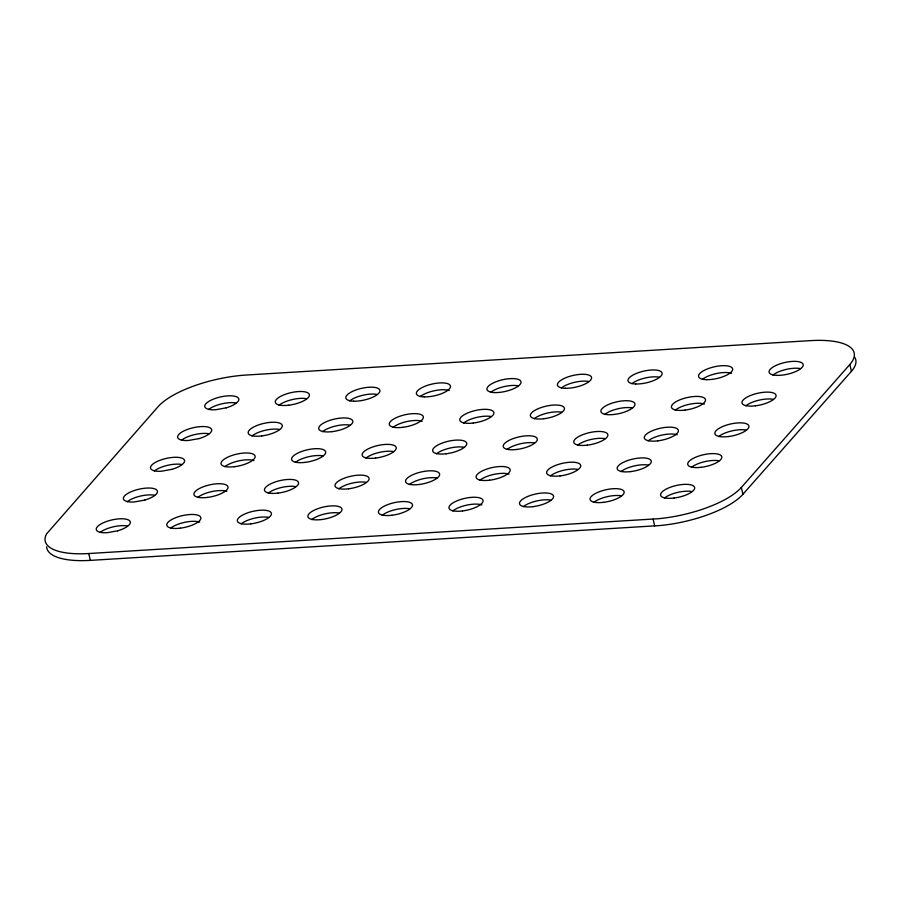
<?xml version="1.0" encoding="UTF-8"?>
<svg xmlns="http://www.w3.org/2000/svg" width="901" height="901" viewBox="0 0 901 901"><rect width="100%" height="100%" fill="white"/><g stroke="black" fill="none" stroke-linecap="round" stroke-linejoin="round"><path stroke-width="1.35" d="M741.354 487.452L849.846 364.5A69.794 23.989 -12.8 0 0 810.641 340.623L246.311 375.03A69.794 23.989 -12.8 0 0 158.092 406.678L46.537 533.933A69.816 23.989 -12.8 0 0 88.782 553.529L658.192 518.728A69.816 23.989 -12.8 0 0 741.354 487.452L742.92 494.277A69.816 23.989 -12.8 0 1 659.757 525.565L90.337 560.377A69.816 23.989 -12.8 0 1 46.604 546.817M742.92 494.277L851.422 371.325A69.794 23.989 -12.8 0 0 854.835 357.393M849.846 364.5L851.422 371.325M653.112 519.122L654.689 525.959M88.782 553.529L90.337 560.377M534.169 418.74A17.446 5.992 -12.8 0 1 555.072 411.926L557.494 411.858A17.446 5.992 -12.8 0 1 561.638 412.241M561.3 388.004A17.446 5.992 -12.8 0 1 588.77 381.495M208.581 409.516A17.446 5.992 -12.8 0 1 229.485 402.702L231.906 402.634A17.446 5.992 -12.8 0 1 236.051 403.017M772.934 375.086A17.446 5.992 -12.8 0 1 800.392 368.588M631.849 383.702A17.446 5.992 -12.8 0 1 659.307 377.192M702.386 379.389A17.446 5.992 -12.8 0 1 731.477 373.329M490.763 392.307A17.446 5.992 -12.8 0 1 518.221 385.808M322.547 431.658A17.446 5.992 -12.8 0 1 343.439 424.833L345.86 424.776A17.446 5.992 -12.8 0 1 350.005 425.148M251.998 435.96A17.446 5.992 -12.8 0 1 272.902 429.146L275.312 429.079A17.446 5.992 -12.8 0 1 279.468 429.462M436.501 453.789A17.446 5.992 -12.8 0 1 457.404 446.975L459.814 446.907A17.446 5.992 -12.8 0 1 463.97 447.29M507.038 449.486A17.446 5.992 -12.8 0 1 527.941 442.673L530.362 442.605A17.446 5.992 -12.8 0 1 534.507 442.988M365.952 458.091A17.446 5.992 -12.8 0 1 386.856 451.277L389.277 451.21A17.446 5.992 -12.8 0 1 393.422 451.592M577.586 445.184A17.446 5.992 -12.8 0 1 598.489 438.37L600.899 438.303A17.446 5.992 -12.8 0 1 605.055 438.686M279.13 405.213A17.446 5.992 -12.8 0 1 300.033 398.4L302.443 398.332A17.446 5.992 -12.8 0 1 306.588 398.715M604.717 414.437A17.446 5.992 -12.8 0 1 625.621 407.624L628.031 407.556A17.446 5.992 -12.8 0 1 632.175 407.939M393.084 427.344A17.446 5.992 -12.8 0 1 413.987 420.53L416.408 420.463A17.446 5.992 -12.8 0 1 422.175 421.285M675.254 410.135A17.446 5.992 -12.8 0 1 696.158 403.321L698.579 403.254A17.446 5.992 -12.8 0 1 704.357 404.076M181.461 440.262A17.446 5.992 -12.8 0 1 202.353 433.449L204.775 433.381A17.446 5.992 -12.8 0 1 208.919 433.764M463.632 423.042A17.446 5.992 -12.8 0 1 484.535 416.228L486.945 416.161A17.446 5.992 -12.8 0 1 491.09 416.544M745.803 405.833A17.446 5.992 -12.8 0 1 766.706 399.019L769.116 398.952A17.446 5.992 -12.8 0 1 773.272 399.334M420.215 396.609A17.446 5.992 -12.8 0 1 449.306 390.55M349.667 400.911A17.446 5.992 -12.8 0 1 377.136 394.413M154.33 470.998A17.446 5.992 -12.8 0 1 175.222 464.184L177.643 464.116A17.446 5.992 -12.8 0 1 181.788 464.499M648.134 440.882A17.446 5.992 -12.8 0 1 669.026 434.057L671.448 434A17.446 5.992 -12.8 0 1 677.225 434.811M718.671 436.58A17.446 5.992 -12.8 0 1 739.575 429.754L741.985 429.687A17.446 5.992 -12.8 0 1 746.141 430.07M295.415 462.393A17.446 5.992 -12.8 0 1 316.319 455.579L318.729 455.512A17.446 5.992 -12.8 0 1 322.873 455.895M224.867 466.695A17.446 5.992 -12.8 0 1 245.77 459.882L248.192 459.814A17.446 5.992 -12.8 0 1 253.958 460.636M621.003 471.617A17.446 5.992 -12.8 0 1 641.906 464.803L644.316 464.736A17.446 5.992 -12.8 0 1 648.461 465.119M127.199 501.744A17.446 5.992 -12.8 0 1 148.102 494.931L150.512 494.863A17.446 5.992 -12.8 0 1 154.657 495.246M664.42 498.062A17.446 5.992 -12.8 0 1 685.312 491.248L687.733 491.18A17.446 5.992 -12.8 0 1 691.878 491.563M593.872 502.364A17.446 5.992 -12.8 0 1 614.775 495.55L617.185 495.482A17.446 5.992 -12.8 0 1 621.341 495.865M311.701 519.573A17.446 5.992 -12.8 0 1 332.604 512.759L335.014 512.692A17.446 5.992 -12.8 0 1 339.159 513.074M100.067 532.491A17.446 5.992 -12.8 0 1 120.971 525.677L123.381 525.61A17.446 5.992 -12.8 0 1 127.537 525.993M382.238 515.271A17.446 5.992 -12.8 0 1 403.141 508.457L405.563 508.389A17.446 5.992 -12.8 0 1 409.707 508.772M691.54 467.315A17.446 5.992 -12.8 0 1 712.443 460.501L714.865 460.434A17.446 5.992 -12.8 0 1 719.009 460.816M170.616 528.189A17.446 5.992 -12.8 0 1 191.508 521.364L193.929 521.307A17.446 5.992 -12.8 0 1 199.707 522.118M241.153 523.875A17.446 5.992 -12.8 0 1 262.056 517.061L264.477 516.994A17.446 5.992 -12.8 0 1 268.622 517.377M268.284 493.14A17.446 5.992 -12.8 0 1 289.187 486.326L291.597 486.258A17.446 5.992 -12.8 0 1 295.753 486.641M197.736 497.442A17.446 5.992 -12.8 0 1 218.639 490.628L221.06 490.561A17.446 5.992 -12.8 0 1 226.838 491.383M452.786 510.968A17.446 5.992 -12.8 0 1 473.689 504.155L476.1 504.087A17.446 5.992 -12.8 0 1 481.877 504.909M523.323 506.666A17.446 5.992 -12.8 0 1 544.227 499.852L546.648 499.785A17.446 5.992 -12.8 0 1 550.793 500.168M409.369 484.535A17.446 5.992 -12.8 0 1 430.273 477.71L432.683 477.654A17.446 5.992 -12.8 0 1 436.839 478.026M479.918 480.233A17.446 5.992 -12.8 0 1 500.81 473.408L503.231 473.34A17.446 5.992 -12.8 0 1 509.009 474.163M550.455 475.919A17.446 5.992 -12.8 0 1 571.358 469.106L573.779 469.038A17.446 5.992 -12.8 0 1 577.924 469.421M338.832 488.838A17.446 5.992 -12.8 0 1 359.724 482.024L362.146 481.956A17.446 5.992 -12.8 0 1 366.29 482.339M226.207 407.838L215.677 409.741A17.446 5.992 -12.8 0 1 204.831 406.813L204.764 405.867A17.446 5.992 -12.8 0 1 227.93 395.854L230.352 395.787A17.446 5.992 -12.8 0 1 238.292 397.927L238.776 398.783A17.446 5.992 -12.8 0 1 226.207 407.838M199.087 438.584L188.546 440.476A17.446 5.992 -12.8 0 1 177.7 437.559L177.632 436.613A17.446 5.992 -12.8 0 1 200.799 426.601L203.221 426.533A17.446 5.992 -12.8 0 1 211.161 428.673L211.645 429.518A17.446 5.992 -12.8 0 1 199.087 438.584M171.956 469.331L161.414 471.223A17.446 5.992 -12.8 0 1 150.568 468.295L150.501 467.349A17.446 5.992 -12.8 0 1 173.668 457.336L176.089 457.269A17.446 5.992 -12.8 0 1 184.029 459.42L184.525 460.265A17.446 5.992 -12.8 0 1 171.956 469.331M144.824 500.066L134.294 501.97A17.446 5.992 -12.8 0 1 123.437 499.041L123.369 498.095A17.446 5.992 -12.8 0 1 146.548 488.083L148.958 488.015A17.446 5.992 -12.8 0 1 156.909 490.155L157.393 491.011A17.446 5.992 -12.8 0 1 144.824 500.066M117.693 530.813L107.163 532.705A17.446 5.992 -12.8 0 1 96.317 529.788L96.249 528.831A17.446 5.992 -12.8 0 1 119.416 518.83L121.826 518.762A17.446 5.992 -12.8 0 1 129.778 520.902L130.262 521.747A17.446 5.992 -12.8 0 1 117.693 530.813M288.793 405.202L286.225 405.439A17.446 5.992 -12.8 0 1 275.368 402.51L275.301 401.564A17.446 5.992 -12.8 0 1 298.479 391.552L300.889 391.485A17.446 5.992 -12.8 0 1 308.84 393.624L309.325 394.48A17.446 5.992 -12.8 0 1 288.793 405.202M261.662 435.938L259.094 436.174A17.446 5.992 -12.8 0 1 248.248 433.257L248.18 432.3A17.446 5.992 -12.8 0 1 271.347 422.287L273.758 422.231A17.446 5.992 -12.8 0 1 281.709 424.371L282.193 425.216A17.446 5.992 -12.8 0 1 261.662 435.938M332.199 431.635L329.631 431.872A17.446 5.992 -12.8 0 1 318.785 428.944L318.717 427.998A17.446 5.992 -12.8 0 1 341.884 417.985L344.306 417.918A17.446 5.992 -12.8 0 1 352.246 420.069L352.73 420.913A17.446 5.992 -12.8 0 1 332.199 431.635M402.747 427.333L400.179 427.57A17.446 5.992 -12.8 0 1 389.333 424.641L389.266 423.695A17.446 5.992 -12.8 0 1 412.433 413.683L414.843 413.615A17.446 5.992 -12.8 0 1 422.794 415.766L423.279 416.611A17.446 5.992 -12.8 0 1 402.747 427.333M473.284 423.031L470.727 423.267A17.446 5.992 -12.8 0 1 459.87 420.339L459.803 419.393A17.446 5.992 -12.8 0 1 482.97 409.381L485.391 409.313A17.446 5.992 -12.8 0 1 493.331 411.453L493.827 412.309A17.446 5.992 -12.8 0 1 473.284 423.031M543.832 418.728L541.264 418.965A17.446 5.992 -12.8 0 1 530.419 416.037L530.351 415.091A17.446 5.992 -12.8 0 1 553.518 405.078L555.928 405.011A17.446 5.992 -12.8 0 1 563.88 407.151L564.364 408.007A17.446 5.992 -12.8 0 1 543.832 418.728M614.381 414.426L611.813 414.663A17.446 5.992 -12.8 0 1 600.956 411.734L600.888 410.788A17.446 5.992 -12.8 0 1 624.055 400.776L626.477 400.708A17.446 5.992 -12.8 0 1 634.428 402.848L634.912 403.704A17.446 5.992 -12.8 0 1 614.381 414.426M684.918 410.113L682.35 410.36A17.446 5.992 -12.8 0 1 671.504 407.432L671.436 406.486A17.446 5.992 -12.8 0 1 694.603 396.474L697.025 396.406A17.446 5.992 -12.8 0 1 704.965 398.546L705.449 399.402A17.446 5.992 -12.8 0 1 684.918 410.113M755.466 405.81L752.898 406.047A17.446 5.992 -12.8 0 1 742.052 403.13L741.973 402.184A17.446 5.992 -12.8 0 1 765.152 392.172L767.562 392.104A17.446 5.992 -12.8 0 1 775.513 394.244L775.998 395.089A17.446 5.992 -12.8 0 1 755.466 405.81M234.53 466.684L231.962 466.921A17.446 5.992 -12.8 0 1 221.117 463.992L221.049 463.046A17.446 5.992 -12.8 0 1 244.216 453.034L246.626 452.966A17.446 5.992 -12.8 0 1 254.578 455.106L255.062 455.962A17.446 5.992 -12.8 0 1 234.53 466.684M305.079 462.382L302.511 462.618A17.446 5.992 -12.8 0 1 291.654 459.69L291.586 458.744A17.446 5.992 -12.8 0 1 314.753 448.732L317.175 448.664A17.446 5.992 -12.8 0 1 325.115 450.804L325.61 451.66A17.446 5.992 -12.8 0 1 305.079 462.382M375.616 458.08L373.048 458.316A17.446 5.992 -12.8 0 1 362.202 455.388L362.134 454.442A17.446 5.992 -12.8 0 1 385.301 444.43L387.723 444.362A17.446 5.992 -12.8 0 1 395.663 446.502L396.147 447.358A17.446 5.992 -12.8 0 1 375.616 458.08M446.164 453.766L443.596 454.014A17.446 5.992 -12.8 0 1 432.75 451.086L432.671 450.14A17.446 5.992 -12.8 0 1 455.85 440.127L458.26 440.06A17.446 5.992 -12.8 0 1 466.211 442.2L466.695 443.044A17.446 5.992 -12.8 0 1 446.164 453.766M516.701 449.464L514.133 449.7A17.446 5.992 -12.8 0 1 503.287 446.783L503.22 445.837A17.446 5.992 -12.8 0 1 526.387 435.825L528.808 435.757A17.446 5.992 -12.8 0 1 536.748 437.897L537.233 438.742A17.446 5.992 -12.8 0 1 516.701 449.464M587.249 445.162L584.681 445.398A17.446 5.992 -12.8 0 1 573.836 442.481L573.768 441.524A17.446 5.992 -12.8 0 1 596.935 431.523L599.345 431.455A17.446 5.992 -12.8 0 1 607.297 433.595L607.781 434.44A17.446 5.992 -12.8 0 1 587.249 445.162M657.786 440.859L655.218 441.096A17.446 5.992 -12.8 0 1 644.373 438.179L644.305 437.222A17.446 5.992 -12.8 0 1 667.472 427.209L669.893 427.153A17.446 5.992 -12.8 0 1 677.834 429.293L678.318 430.137A17.446 5.992 -12.8 0 1 657.786 440.859M728.335 436.557L725.767 436.794A17.446 5.992 -12.8 0 1 714.921 433.865L714.853 432.919A17.446 5.992 -12.8 0 1 738.02 422.907L740.431 422.839A17.446 5.992 -12.8 0 1 748.382 424.99L748.866 425.835A17.446 5.992 -12.8 0 1 728.335 436.557M207.399 497.42L204.831 497.667A17.446 5.992 -12.8 0 1 193.985 494.739L193.918 493.793A17.446 5.992 -12.8 0 1 217.085 483.781L219.506 483.713A17.446 5.992 -12.8 0 1 227.446 485.853L227.93 486.698A17.446 5.992 -12.8 0 1 207.399 497.42M277.947 493.117L275.379 493.354A17.446 5.992 -12.8 0 1 264.534 490.437L264.466 489.491A17.446 5.992 -12.8 0 1 287.633 479.478L290.043 479.411A17.446 5.992 -12.8 0 1 297.994 481.551L298.479 482.395A17.446 5.992 -12.8 0 1 277.947 493.117M348.484 488.815L345.916 489.052A17.446 5.992 -12.8 0 1 335.071 486.135L335.003 485.177A17.446 5.992 -12.8 0 1 358.17 475.176L360.591 475.109A17.446 5.992 -12.8 0 1 368.532 477.248L369.016 478.093A17.446 5.992 -12.8 0 1 348.484 488.815M419.033 484.513L416.465 484.749A17.446 5.992 -12.8 0 1 405.619 481.832L405.551 480.875A17.446 5.992 -12.8 0 1 428.718 470.863L431.129 470.806A17.446 5.992 -12.8 0 1 439.08 472.946L439.564 473.791A17.446 5.992 -12.8 0 1 419.033 484.513M489.57 480.21L487.002 480.447A17.446 5.992 -12.8 0 1 476.156 477.519L476.088 476.573A17.446 5.992 -12.8 0 1 499.255 466.56L501.677 466.493A17.446 5.992 -12.8 0 1 509.617 468.644L510.112 469.489A17.446 5.992 -12.8 0 1 489.57 480.21M560.118 475.908L557.55 476.145A17.446 5.992 -12.8 0 1 546.704 473.216L546.637 472.27A17.446 5.992 -12.8 0 1 569.804 462.258L572.214 462.19A17.446 5.992 -12.8 0 1 580.165 464.33L580.649 465.186A17.446 5.992 -12.8 0 1 560.118 475.908M630.666 471.606L628.098 471.842A17.446 5.992 -12.8 0 1 617.241 468.914L617.174 467.968A17.446 5.992 -12.8 0 1 640.341 457.956L642.762 457.888A17.446 5.992 -12.8 0 1 650.702 460.028L651.198 460.884A17.446 5.992 -12.8 0 1 630.666 471.606M701.203 467.304L698.635 467.54A17.446 5.992 -12.8 0 1 687.79 464.612L687.722 463.666A17.446 5.992 -12.8 0 1 710.889 453.654L713.31 453.586A17.446 5.992 -12.8 0 1 721.25 455.726L721.735 456.582A17.446 5.992 -12.8 0 1 701.203 467.304M180.268 528.166L177.7 528.403A17.446 5.992 -12.8 0 1 166.854 525.474L166.786 524.528A17.446 5.992 -12.8 0 1 189.953 514.516L192.375 514.448A17.446 5.992 -12.8 0 1 200.315 516.6L200.799 517.444A17.446 5.992 -12.8 0 1 180.268 528.166M250.816 523.864L248.248 524.1A17.446 5.992 -12.8 0 1 237.402 521.172L237.335 520.226A17.446 5.992 -12.8 0 1 260.502 510.214L262.912 510.146A17.446 5.992 -12.8 0 1 270.863 512.297L271.347 513.142A17.446 5.992 -12.8 0 1 250.816 523.864M321.353 519.562L318.796 519.798A17.446 5.992 -12.8 0 1 307.939 516.87L307.872 515.924A17.446 5.992 -12.8 0 1 331.039 505.911L333.46 505.844A17.446 5.992 -12.8 0 1 341.4 507.984L341.896 508.84A17.446 5.992 -12.8 0 1 321.353 519.562M391.901 515.259L389.333 515.496A17.446 5.992 -12.8 0 1 378.488 512.568L378.42 511.622A17.446 5.992 -12.8 0 1 401.587 501.609L403.997 501.542A17.446 5.992 -12.8 0 1 411.948 503.682L412.433 504.537A17.446 5.992 -12.8 0 1 391.901 515.259M462.45 510.957L459.882 511.194A17.446 5.992 -12.8 0 1 449.025 508.265L448.957 507.319A17.446 5.992 -12.8 0 1 472.124 497.307L474.545 497.239A17.446 5.992 -12.8 0 1 482.497 499.379L482.981 500.235A17.446 5.992 -12.8 0 1 462.45 510.957M532.987 506.655L530.419 506.891A17.446 5.992 -12.8 0 1 519.573 503.963L519.505 503.017A17.446 5.992 -12.8 0 1 542.672 493.005L545.094 492.937A17.446 5.992 -12.8 0 1 553.034 495.077L553.518 495.933A17.446 5.992 -12.8 0 1 532.987 506.655M603.535 502.341L600.967 502.578A17.446 5.992 -12.8 0 1 590.121 499.661L590.042 498.715A17.446 5.992 -12.8 0 1 613.221 488.702L615.631 488.635A17.446 5.992 -12.8 0 1 623.582 490.775L624.066 491.619A17.446 5.992 -12.8 0 1 603.535 502.341M674.072 498.039L671.504 498.276A17.446 5.992 -12.8 0 1 660.658 495.359L660.591 494.412A17.446 5.992 -12.8 0 1 683.758 484.4L686.179 484.333A17.446 5.992 -12.8 0 1 694.119 486.472L694.603 487.317A17.446 5.992 -12.8 0 1 674.072 498.039M565.22 388.275A17.446 5.992 -12.8 0 0 591.563 378.206A17.446 5.992 -12.8 0 0 566.785 377.35A17.446 5.992 -12.8 0 0 565.22 388.275M424.134 396.879A17.446 5.992 -12.8 0 0 450.477 386.811A17.446 5.992 -12.8 0 0 425.7 385.966A17.446 5.992 -12.8 0 0 424.134 396.879M776.842 375.357A17.446 5.992 -12.8 0 0 803.196 365.299A17.446 5.992 -12.8 0 0 778.408 364.443A17.446 5.992 -12.8 0 0 776.842 375.357M706.305 379.659A17.446 5.992 -12.8 0 0 732.648 369.601A17.446 5.992 -12.8 0 0 707.871 368.746A17.446 5.992 -12.8 0 0 706.305 379.659M635.757 383.972A17.446 5.992 -12.8 0 0 662.111 373.904A17.446 5.992 -12.8 0 0 637.322 373.048A17.446 5.992 -12.8 0 0 635.757 383.972M494.672 392.577A17.446 5.992 -12.8 0 0 521.015 382.508A17.446 5.992 -12.8 0 0 496.237 381.664A17.446 5.992 -12.8 0 0 494.672 392.577M353.586 401.182A17.446 5.992 -12.8 0 0 379.929 391.124A17.446 5.992 -12.8 0 0 355.152 390.268A17.446 5.992 -12.8 0 0 353.586 401.182"/></g></svg>
